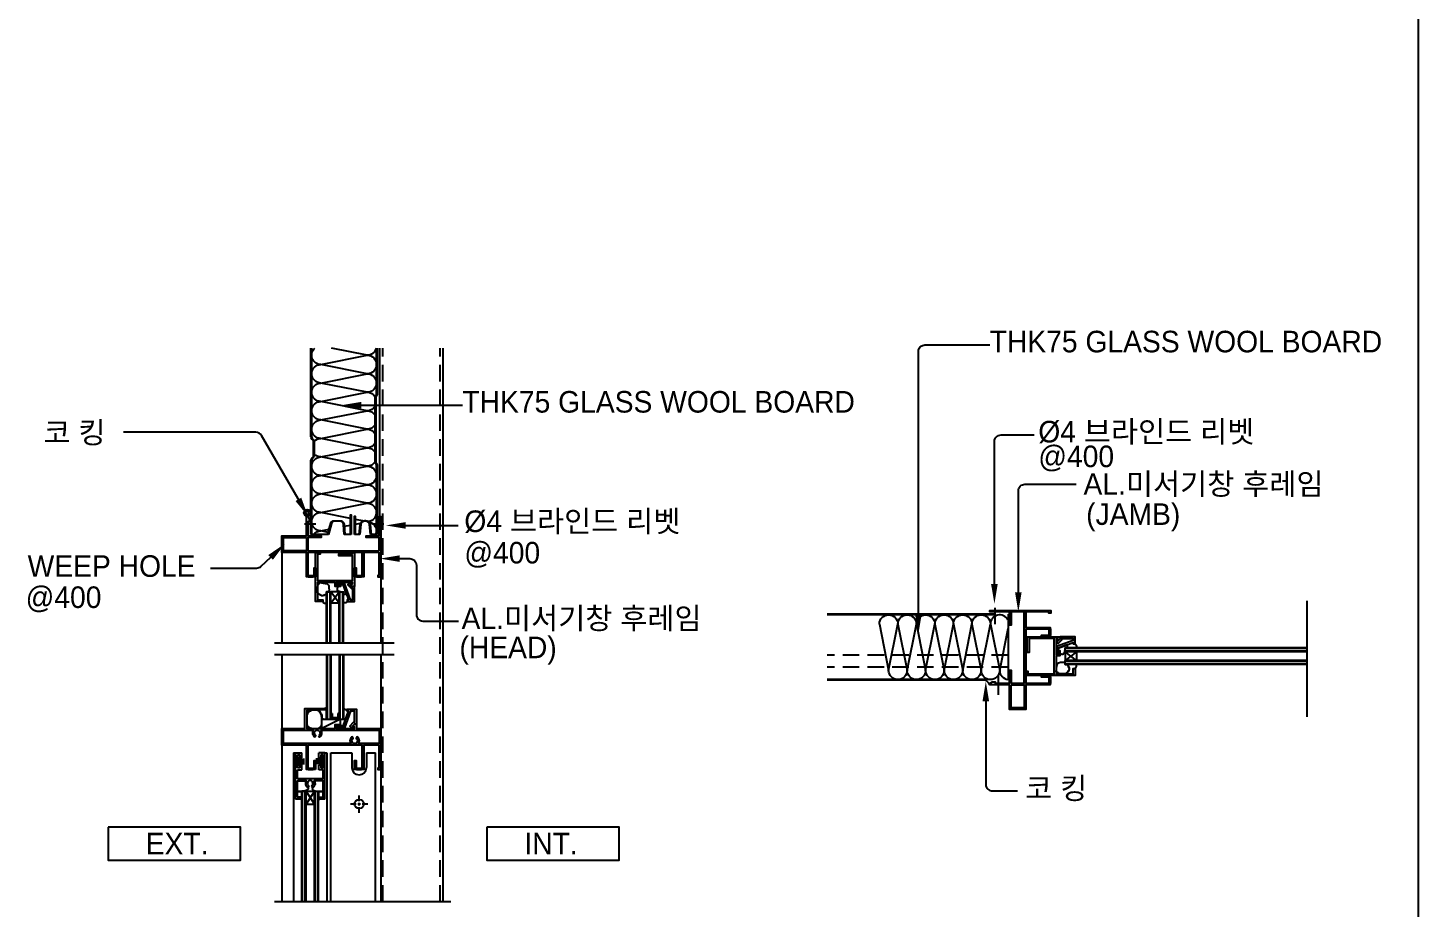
# Model space of a CAD drawing. Header units: millimetres. Extents: x 50863 to 79787, y -43062 to -37468.
# Drawn here: x 52199 to 53251, y -39548 to -38882 of the extents above; entities that cross this region are included whole.
import ezdxf

# ---------------------------------------------------------------- set-up
doc = ezdxf.new("R2010")
doc.units = ezdxf.units.MM
doc.header["$LTSCALE"] = 50
doc.linetypes.add('새 블럭$0$HID', pattern=[2.3, 1.5, -0.8])
doc.linetypes.add('새 블럭$0$HIDDEN', pattern=[0.375, 0.25, -0.125])
for name, color, linetype in [('1', 1, 'Continuous'), ('ARTINT-A1$0$TEX', 7, 'Continuous'), ('HAT', 5, 'Continuous'), ('WAL', 3, 'Continuous'), ('새 블럭$0$2', 2, 'Continuous'), ('새 블럭$0$4', 4, 'Continuous'), ('새 블럭$0$ele', 3, 'Continuous'), ('새 블럭$0$HID', 6, '새 블럭$0$HID'), ('새 블럭$0$TEXT', 3, 'Continuous')]:
    doc.layers.add(name, color=color, linetype=linetype)
doc.styles.add('돋움', font='')
doc.styles.get('돋움').set_extended_font_data('Dotum')

# ---------------------------------------------------------------- blocks, each defined once
blk = doc.blocks.new('새 블럭$0$POT')
at = {"layer": '새 블럭$0$TEXT', "color": 4, "linetype": 'Continuous'}
for radius in [0.5, 0.25]:
    blk.add_circle((0, 0), radius, dxfattribs=at)

msp = doc.modelspace()

# ---------------------------------------------------------------- linework, layer by layer
for p, q in [((52480.2, -39258.6), (52524.9, -39258.6)), ((52425.4, -39347.7), (52425.4, -39308.8)), ((52425.9, -39347.7), (52425.9, -39308.8)), ((52428.1, -39347.7), (52428.1, -39308.8)), ((52428.6, -39347.7), (52428.6, -39308.8)), ((52434.9, -39347.7), (52434.9, -39308.8)), ((52435.5, -39347.7), (52435.5, -39308.8)), ((52437.6, -39347.7), (52437.6, -39308.8)), ((52438.1, -39347.7), (52438.1, -39308.8)), ((52425.4, -39356.6), (52425.4, -39405.2)), ((52425.9, -39356.6), (52425.9, -39405.2)), ((52428.1, -39356.6), (52428.1, -39405.2)), ((52428.6, -39356.6), (52428.6, -39405.2)), ((52434.9, -39356.6), (52434.9, -39405.2)), ((52435.5, -39356.6), (52435.5, -39405.2)), ((52437.6, -39356.6), (52437.6, -39405.2)), ((52438.1, -39356.6), (52438.1, -39405.2)), ((53166.8, -39351.3), (52984.1, -39351.3)), ((53166.8, -39351.8), (52984.1, -39351.8)), ((53166.8, -39353.9), (52984.1, -39353.9)), ((53166.8, -39354.4), (52984.1, -39354.4)), ((53166.8, -39360.8), (52984.1, -39360.8)), ((53166.8, -39361.3), (52984.1, -39361.3)), ((53166.8, -39363.4), (52984.1, -39363.4)), ((53166.8, -39363.9), (52984.1, -39363.9)), ((52406.7, -39543.3), (52406.7, -39459.8)), ((52407.2, -39543.3), (52407.2, -39459.8)), ((52409.3, -39543.3), (52409.3, -39459.8)), ((52409.9, -39543.3), (52409.9, -39459.8)), ((52416.2, -39543.3), (52416.2, -39459.8)), ((52416.7, -39543.3), (52416.7, -39459.8)), ((52418.9, -39543.3), (52418.9, -39459.8)), ((52419.4, -39543.3), (52419.4, -39459.8))]:
    msp.add_line(p, q)
for points, format in [([(52873, -39330.9), (52873, -39127, -0.414214), (52878, -39122), (52927.1, -39122)], "xyb"), ([(52436.6, -39167.6, 0, 5, 0), (52451.6, -39167.6, 5, 5, 0)], "xyseb"), ([(52406.6, -39243.2), (52376.3, -39190.5, 0.26854), (52371.9, -39188), (52271.7, -39188)], "xyb"), ([(52930.5, -39308), (52930.5, -39195.1, -0.414214), (52935.5, -39190.1), (52960.5, -39190.1)], "xyb"), ([(52948.6, -39314.2), (52948.6, -39232.4, -0.414214), (52953.6, -39227.4), (52992.4, -39227.4)], "xyb"), ([(52411.5, -39251.9, 0, 5, 0), (52404.1, -39238.9, 5, 5, 0)], "xyseb"), ([(52470.2, -39258.6, 0, 5, 0), (52485.2, -39258.6, 5, 5, 0)], "xyseb"), ([(52393.9, -39272.4, 0, 5, 0), (52383.1, -39282.8, 5, 5, 0)], "xyseb"), ([(52386.7, -39279.3), (52375.8, -39289.8, -0.193453), (52372.4, -39291.1), (52337.5, -39291.1)], "xyb"), ([(52465.8, -39283.7, 0, 5, 0), (52480.8, -39283.7, 5, 5, 0)], "xyseb"), ([(52475.8, -39283.7), (52488.3, -39283.7, -0.414214), (52493.3, -39288.7), (52493.3, -39326, 0.414214), (52498.3, -39331), (52525.2, -39331)], "xyb"), ([(52930.5, -39318, 0, 5, 0), (52930.5, -39303, 5, 5, 0)], "xyseb"), ([(52948.6, -39324.2, 0, 5, 0), (52948.6, -39309.2, 5, 5, 0)], "xyseb"), ([(52873, -39340.9, 0, 5, 0), (52873, -39325.9, 5, 5, 0)], "xyseb"), ([(52924, -39376.7, 0, 5, 0), (52924, -39391.7, 5, 5, 0)], "xyseb"), ([(52924, -39386.7), (52924, -39454.6, 0.414214), (52929, -39459.6), (52948, -39459.6)], "xyb")]:
    msp.add_lwpolyline(points, format=format)
msp.add_lwpolyline([(52446.6, -39167.6), (52528.3, -39167.6)])
for points in [[(52260.3, -39486.9), (52260.3, -39511.9), (52360.3, -39511.9), (52360.3, -39486.9)], [(52546.7, -39486.9), (52546.7, -39511.9), (52646.7, -39511.9), (52646.7, -39486.9)]]:
    msp.add_lwpolyline(points, close=True)
msp.add_arc((52920.6, -39382.5), 7.27, 26.6537, 68.4085)
at = {"layer": '1', "color": 7}
for p, q in [((52426.8, -39265.5), (52413.6, -39265.5)), ((52444.1, -39265.5), (52438.8, -39265.5)), ((52450.5, -39265.5), (52446.5, -39265.5)), ((52463.6, -39265.5), (52458.6, -39265.5)), ((52931, -39325.8), (52804, -39325.8)), ((52931, -39326.3), (52804, -39326.3)), ((52940.8, -39325.8), (52940.8, -39375.8)), ((52927.5, -39375.3), (52804, -39375.3)), ((52923.2, -39375.8), (52804, -39375.8))]:
    msp.add_line(p, q, dxfattribs=at)
for points in [[(52413.6, -39265.5), (52413.6, -39209.5, -0.198912), (52414.3, -39207.7), (52415, -39207.1, 0.198912), (52415.6, -39205.6), (52415.6, -39195.3, 0.198912), (52415, -39193.9), (52414.3, -39193.2, -0.198912), (52413.6, -39191.4), (52413.6, -39124.4)], [(52414.1, -39124.4), (52414.1, -39191.4, 0.198912), (52414.6, -39192.8), (52415.3, -39193.5, -0.198912), (52416.1, -39195.3), (52416.1, -39205.6, -0.198912), (52415.3, -39207.4), (52414.6, -39208.1, 0.198912), (52414.1, -39209.5), (52414.1, -39265.5)], [(52463.1, -39265.5), (52463.1, -39212.7, 0.198912), (52462.8, -39212), (52462.6, -39211.9, -0.198912), (52462.1, -39210.5), (52462.1, -39161.7, -0.198912), (52462.6, -39160.3), (52462.8, -39160.2, 0.198912), (52463.1, -39159.5), (52463.1, -39124.4)], [(52463.6, -39124.4), (52463.6, -39159.5, -0.198912), (52463.1, -39160.6), (52463, -39160.7, 0.198912), (52462.6, -39161.7), (52462.6, -39210.5, 0.198912), (52463, -39211.6), (52463.1, -39211.7, -0.198912), (52463.6, -39212.7), (52463.6, -39265.5)], [(52426.2, -39265.5), (52428.5, -39257, -0.317579), (52431.3, -39255), (52435.7, -39255, -0.393484), (52438.7, -39257.8), (52439.3, -39265.5)], [(52438.8, -39265.5), (52438.2, -39257.8, 0.393484), (52435.7, -39255.5), (52431.3, -39255.5, 0.31538), (52429, -39257.1), (52426.8, -39265.5)], [(52450, -39265.5), (52450.9, -39258, -0.383293), (52454.3, -39254.8), (52454.9, -39254.8, -0.38462), (52458.4, -39258), (52459.1, -39265.5)], [(52458.6, -39265.5), (52457.9, -39258, 0.38462), (52454.9, -39255.3), (52454.3, -39255.3, 0.383293), (52451.3, -39258), (52450.5, -39265.5)]]:
    msp.add_lwpolyline(points, format="xyb", dxfattribs=at)
for points in [[(52443.6, -39265.5), (52443.6, -39250.5), (52444.1, -39250.5), (52444.1, -39265.5)], [(52446.5, -39265.5), (52446.5, -39251.6), (52447, -39251.6), (52447, -39265.5)]]:
    msp.add_lwpolyline(points, dxfattribs=at)
at = {"layer": 'HAT'}
for p, q in [((52843.5, -39333.3), (52850.5, -39368.3)), ((52934.5, -39368.3), (52940.8, -39336.6))]:
    msp.add_line(p, q, dxfattribs=at)
for points in [[(52421.1, -39136.8, -0.70013), (52416.6, -39124.4, -0.70013)], [(52462.9, -39124.4, -0.346584), (52456.1, -39129.8), (52429.2, -39124.4)], [(52421.1, -39150.8, -1), (52421.1, -39136.8), (52456.1, -39129.8, -1), (52456.1, -39143.8), (52421.1, -39136.8)], [(52421.1, -39164.8, -1), (52421.1, -39150.8), (52456.1, -39143.8, -1), (52456.1, -39157.8), (52421.1, -39150.8)], [(52421.1, -39178.8, -1), (52421.1, -39164.8), (52456.1, -39157.8, -0.267454), (52462.1, -39161.3, -0.267454)], [(52421.1, -39192.8, -1), (52421.1, -39178.8), (52456.1, -39171.8, -0.263265), (52462.1, -39175.2, -0.263265)], [(52462.1, -39168.4, -0.263265), (52456.1, -39171.8), (52421.1, -39164.8)], [(52462.1, -39182.4, -0.263265), (52456.1, -39185.8), (52421.1, -39178.8)], [(52416, -39194.9, -0.203093), (52421.1, -39192.8), (52456.1, -39185.8, -0.263265), (52462.1, -39189.2)], [(52462.1, -39196.4, -0.263265), (52456.1, -39199.8), (52421.1, -39192.8)], [(52421.1, -39220.8, -1), (52421.1, -39206.8), (52456.1, -39199.8, -0.263265), (52462.1, -39203.2, -0.263265)], [(52421.1, -39234.8, -1), (52421.1, -39220.8), (52456.1, -39213.8, -1), (52456.1, -39227.8), (52421.1, -39220.8)], [(52421.1, -39206.8, -0.201566), (52416.1, -39204.7, -0.201566)], [(52462.1, -39210.4, -0.263265), (52456.1, -39213.8), (52421.1, -39206.8)], [(52421.1, -39248.8, -1), (52421.1, -39234.8), (52456.1, -39227.8, -1), (52456.1, -39241.8), (52421.1, -39234.8)], [(52421.1, -39262.8, -1), (52421.1, -39248.8), (52456.1, -39241.8, -0.921504), (52457.2, -39255.7, -0.921504)], [(52415.5, -39265.5, -0.230346), (52421.1, -39262.8), (52427.3, -39261.5)], [(52457.4, -39255.9, -0.472572), (52462.5, -39265.5, -0.472572)], [(52843.5, -39333.3, -1), (52857.5, -39333.3), (52864.5, -39368.3, -1), (52850.5, -39368.3), (52857.5, -39333.3)], [(52857.5, -39333.3, -1), (52871.5, -39333.3), (52878.5, -39368.3, -1), (52864.5, -39368.3), (52871.5, -39333.3)], [(52871.5, -39333.3, -1), (52885.5, -39333.3), (52892.5, -39368.3, -1), (52878.5, -39368.3), (52885.5, -39333.3)], [(52885.5, -39333.3, -1), (52899.5, -39333.3), (52906.5, -39368.3, -1), (52892.5, -39368.3), (52899.5, -39333.3)], [(52899.5, -39333.3, -1), (52913.5, -39333.3), (52920.5, -39368.3, -1), (52906.5, -39368.3), (52913.5, -39333.3)], [(52913.5, -39333.3, -1), (52927.5, -39333.3), (52934.5, -39368.3, -1), (52920.5, -39368.3), (52927.5, -39333.3)]]:
    msp.add_lwpolyline(points, format="xyb", dxfattribs=at)
for points in [[(52443.6, -39253.3), (52421.1, -39248.8)], [(52452.9, -39255.2), (52447, -39254)], [(52426.7, -39263.9), (52421.1, -39262.8)], [(52438.8, -39259.2), (52443.6, -39258.3)], [(52447, -39257.6), (52451.2, -39256.8)]]:
    msp.add_lwpolyline(points, dxfattribs=at)
for centre, start, end in [((52934.5, -39333.3), 26.9104, 180), ((52941.5, -39368.3), 180, 263.7836)]:
    msp.add_arc(centre, 7, start, end, dxfattribs=at)
at = {"layer": 'WAL', "color": 2}
msp.add_line((53251, -37492.2), (53251, -40217.2), dxfattribs=at)
at = {"layer": '새 블럭$0$2'}
for p, q in [((53166.9, -39315.7), (53166.9, -39403.5)), ((52931, -39333.4), (52931, -39321)), ((52476.4, -39347.7), (52386.1, -39347.7)), ((52476.4, -39356.6), (52386.1, -39356.6)), ((52933.6, -39386.8), (52933.6, -39371.7)), ((52386.1, -39543.3), (52519.3, -39543.3))]:
    msp.add_line(p, q, dxfattribs=at)
for points in [[(52465.3, -39277.8), (52465.3, -39267.8), (52455.3, -39267.8), (52455.3, -39266.6), (52465.3, -39266.6), (52465.3, -39251.8), (52466.5, -39251.8), (52466.5, -39297.8), (52464.5, -39297.8), (52464.5, -39296.3), (52465.3, -39296.3), (52465.3, -39279), (52453.5, -39279), (52453.5, -39297.5, -0.098159), (52446.5, -39297.5), (52446.5, -39290.8), (52447.7, -39290.8), (52447.7, -39296.6), (52452.3, -39296.6), (52452.3, -39279), (52411.3, -39279), (52411.3, -39296.6), (52415.9, -39296.6), (52415.9, -39290.8), (52417.1, -39290.8), (52417.1, -39297.5, -0.098159), (52410.1, -39297.5), (52410.1, -39279), (52391.5, -39279), (52391.5, -39266.6), (52410.1, -39266.6), (52410.1, -39251.8), (52411.1, -39251.8), (52412.3, -39253.8), (52412.3, -39255.8), (52411.3, -39255.8), (52411.3, -39266.6), (52421.3, -39266.6), (52421.3, -39267.8), (52411.3, -39267.8), (52411.3, -39277.8), (52465.3, -39277.8)], [(52953.1, -39324.1), (52943.1, -39324.1), (52943.1, -39334.1), (52941.9, -39334.1), (52941.9, -39324.1), (52927.1, -39324.1), (52927.1, -39322.9), (52973.1, -39322.9), (52973.1, -39324.9), (52971.6, -39324.9), (52971.6, -39324.1), (52954.3, -39324.1), (52954.3, -39335.9), (52972.7, -39335.9, -0.098159), (52972.7, -39342.9), (52966.1, -39342.9), (52966.1, -39341.7), (52971.9, -39341.7), (52971.9, -39337.1), (52954.3, -39337.1), (52954.3, -39378.1), (52971.9, -39378.1), (52971.9, -39373.5), (52966.1, -39373.5), (52966.1, -39372.3), (52972.7, -39372.3, -0.098159), (52972.7, -39379.3), (52954.3, -39379.3), (52954.3, -39397.9), (52941.9, -39397.9), (52941.9, -39379.3), (52927.1, -39379.3), (52927.1, -39378.2), (52929.1, -39377.1), (52931.1, -39377.1), (52931.1, -39378.1), (52941.9, -39378.1), (52941.9, -39368.1), (52943.1, -39368.1), (52943.1, -39378.1), (52953.1, -39378.1), (52953.1, -39324.1)]]:
    msp.add_lwpolyline(points, format="xyb", dxfattribs=at)
for points in [[(52410.1, -39267.8), (52410.1, -39277.8), (52392.7, -39277.8), (52392.7, -39267.8)], [(52441, -39316.2), (52446.5, -39316.2), (52446.5, -39305), (52444.8, -39305), (52443.3, -39303.5), (52444.4, -39302.5), (52442.4, -39302.4), (52441.4, -39303.5), (52444.3, -39306.4), (52445.1, -39306.4), (52445.1, -39314.8), (52443.5, -39314.8), (52439, -39302.2), (52434, -39302.9), (52434, -39303.4), (52437.9, -39303.4), (52442, -39314.8), (52441, -39314.8)], [(52991.5, -39348.3), (52991.5, -39342.9), (52980.2, -39342.9), (52980.2, -39344.5), (52978.7, -39346), (52977.7, -39345), (52977.7, -39346.9), (52978.7, -39348), (52981.6, -39345.1), (52981.6, -39344.3), (52990.1, -39344.3), (52990.1, -39345.8), (52977.5, -39350.3), (52978.2, -39355.3), (52978.7, -39355.3), (52978.7, -39351.4), (52990.1, -39347.3), (52990.1, -39348.3)], [(52943.1, -39379.3), (52953.1, -39379.3), (52953.1, -39396.7), (52943.1, -39396.7)], [(52445.9, -39411.6), (52444, -39411.6), (52442.9, -39410.5), (52445.8, -39407.6), (52446.6, -39407.6), (52446.6, -39399.2), (52443.5, -39399.2), (52439, -39411.8), (52434, -39411.1), (52434, -39410.6), (52437.9, -39410.6), (52442, -39399.2), (52441, -39399.2), (52441, -39397.8), (52448, -39397.8), (52448, -39409), (52446.4, -39409), (52444.9, -39410.5)]]:
    msp.add_lwpolyline(points, close=True, dxfattribs=at)
for points in [[(52432, -39304.8), (52432, -39301.8), (52418.5, -39301.8), (52418.5, -39314.8), (52422.5, -39314.8), (52422.5, -39316.2), (52417.1, -39316.2), (52417.1, -39279), (52420.5, -39279), (52420.5, -39280.4), (52418.5, -39280.4), (52418.5, -39300.4), (52445.1, -39300.4), (52445.1, -39281.5), (52434.6, -39281.5), (52434.6, -39280.1), (52445.1, -39280.1), (52445.1, -39279), (52446.5, -39279), (52446.5, -39304.9), (52445.1, -39304.9), (52444.1, -39303.9), (52445.1, -39302.9), (52445.1, -39301.8), (52433, -39301.8), (52433, -39303.8), (52436, -39303.8), (52436, -39304.8), (52432, -39304.8), (52432, -39302.3)], [(52980.1, -39357.3), (52977.1, -39357.3), (52977.1, -39370.9), (52990.1, -39370.9), (52990.1, -39366.8), (52991.5, -39366.8), (52991.5, -39372.3), (52954.3, -39372.3), (52954.3, -39368.9), (52955.7, -39368.9), (52955.7, -39370.9), (52975.7, -39370.9), (52975.7, -39344.3), (52956.7, -39344.3), (52956.7, -39354.7), (52955.3, -39354.7), (52955.3, -39344.3), (52954.3, -39344.3), (52954.3, -39342.9), (52980.2, -39342.9), (52980.2, -39344.3), (52979.2, -39345.3), (52978.2, -39344.3), (52977.1, -39344.3), (52977.1, -39356.3), (52979.1, -39356.3), (52979.1, -39353.3), (52980.1, -39353.3), (52980.1, -39357.3), (52977.5, -39357.3)]]:
    msp.add_lwpolyline(points, dxfattribs=at)
for points in [[(52417.1, -39443.3, -0.098159), (52410.1, -39443.3), (52410.1, -39424.8), (52391.5, -39424.8), (52391.5, -39412.2), (52409, -39412.2), (52409, -39397.2), (52424, -39397.2), (52424, -39398.2), (52410.4, -39398.6), (52410.4, -39412.2), (52432, -39412.2), (52432, -39409.2), (52436, -39409.2), (52436, -39410.2), (52433, -39410.2), (52433, -39412.2), (52446.6, -39412.2), (52446.6, -39411.1), (52445.6, -39410.1), (52446.6, -39409.1), (52448, -39409.1), (52448, -39412.2), (52466.5, -39412.2), (52466.5, -39443.6), (52464.5, -39443.6), (52464.5, -39442.1), (52465.3, -39442.1), (52465.3, -39424.8), (52453.5, -39424.8), (52453.5, -39443.3, -0.098159), (52446.5, -39443.3), (52446.5, -39436.6), (52447.7, -39436.6), (52447.7, -39442.4), (52452.3, -39442.4), (52452.3, -39424.8), (52411.3, -39424.8), (52411.3, -39442.4), (52415.9, -39442.4), (52415.9, -39436.6), (52417.1, -39436.6)], [(52419.4, -39417.5), (52420.1, -39418.8, 0.436454), (52421.3, -39413.6), (52465.3, -39413.6), (52465.3, -39423.6), (52449.6, -39423.6, 0.436454), (52448.4, -39418.5), (52447.7, -39419.8, -3.749941), (52445.6, -39419.8), (52444.9, -39418.5, 0.43305), (52443.7, -39423.6), (52392.7, -39423.6), (52392.7, -39413.6), (52415.4, -39413.6, 0.43305), (52416.5, -39418.7), (52417.3, -39417.5, -3.749941)]]:
    msp.add_lwpolyline(points, format="xyb", close=True, dxfattribs=at)
at = {"layer": '새 블럭$0$4'}
for p, q in [((52425.4, -39308.8), (52428.6, -39308.8)), ((52434.9, -39317.4), (52428.6, -39308.8)), ((52428.6, -39317.4), (52434.9, -39308.8)), ((52434.9, -39308.8), (52428.6, -39308.8)), ((52434.9, -39317.4), (52428.6, -39317.4)), ((52434.9, -39308.8), (52438.1, -39308.8)), ((52984.1, -39354.4), (52984.1, -39351.3)), ((52984.1, -39354.4), (52984.1, -39360.8)), ((52992.7, -39360.8), (52984.1, -39354.4)), ((52992.7, -39354.4), (52984.1, -39360.8)), ((52984.1, -39363.9), (52984.1, -39360.8)), ((52992.7, -39354.4), (52992.7, -39360.8)), ((52429.6, -39401), (52428.6, -39401)), ((52429.6, -39401), (52429.6, -39404.2)), ((52434.9, -39401), (52433.9, -39401)), ((52433.9, -39401), (52433.9, -39404.2)), ((52421.8, -39412.2), (52421.8, -39405.2)), ((52436, -39405.2), (52421.8, -39412.2)), ((52421.8, -39405.2), (52439.1, -39405.2)), ((52425.4, -39405.2), (52428.6, -39405.2)), ((52434.9, -39405.2), (52428.6, -39405.2)), ((52433.9, -39404.2), (52429.6, -39404.2)), ((52434.9, -39405.2), (52438.1, -39405.2)), ((52436, -39410.6), (52436, -39405.2)), ((52402, -39465.8), (52402, -39430.8)), ((52402, -39430.8), (52406.6, -39430.8)), ((52403.4, -39442), (52403.4, -39432.3)), ((52403.4, -39432.3), (52405.1, -39432.3)), ((52404.3, -39440.8), (52404.3, -39433.4)), ((52405.1, -39432.3), (52405.1, -39434.5)), ((52405.1, -39434.5), (52406.6, -39434.5)), ((52406.6, -39434.5), (52406.6, -39430.8)), ((52424.1, -39430.8), (52419.5, -39430.8)), ((52419.5, -39434.5), (52419.5, -39430.8)), ((52421, -39434.5), (52419.5, -39434.5)), ((52422.7, -39432.3), (52421, -39432.3)), ((52421, -39432.3), (52421, -39434.5)), ((52421.8, -39440.8), (52421.8, -39433.4)), ((52422.7, -39442), (52422.7, -39432.3)), ((52424.1, -39465.8), (52424.1, -39430.8)), ((52405.1, -39442), (52403.4, -39442)), ((52403.4, -39443.5), (52406.6, -39443.5)), ((52403.4, -39450.3), (52403.4, -39443.5)), ((52404.3, -39435.6), (52408.8, -39435.6)), ((52404.3, -39436.6), (52408.8, -39436.6)), ((52404.3, -39437.7), (52408.8, -39437.7)), ((52404.3, -39438.7), (52408.8, -39438.7)), ((52405.1, -39439.8), (52405.1, -39442)), ((52406.6, -39439.8), (52405.1, -39439.8)), ((52406.6, -39443.5), (52406.6, -39439.8)), ((52421.8, -39435.6), (52417.2, -39435.6)), ((52421.8, -39436.6), (52417.2, -39436.6)), ((52421.8, -39437.7), (52417.2, -39437.7)), ((52421.8, -39438.7), (52417.2, -39438.7)), ((52419.5, -39439.8), (52421, -39439.8)), ((52419.5, -39443.5), (52419.5, -39439.8)), ((52422.7, -39443.5), (52419.5, -39443.5)), ((52421, -39439.8), (52421, -39442)), ((52421, -39442), (52422.7, -39442)), ((52422.7, -39450.3), (52422.7, -39443.5)), ((52466.5, -39443.6), (52466.5, -39543.3)), ((52422.7, -39450.3), (52403.4, -39450.3)), ((52403.4, -39464.3), (52403.4, -39451.8)), ((52410.1, -39451.8), (52403.4, -39451.8)), ((52412, -39455.7), (52411.2, -39457)), ((52414.1, -39455.7), (52414.8, -39457)), ((52422.7, -39451.8), (52415.9, -39451.8)), ((52422.7, -39464.3), (52422.7, -39451.8)), ((52405.7, -39465.8), (52402, -39465.8)), ((52403.4, -39464.3), (52405.7, -39464.3)), ((52405.7, -39464.3), (52405.7, -39465.8)), ((52406.7, -39459.8), (52419.4, -39459.8)), ((52416.2, -39469.5), (52409.9, -39459.8)), ((52416.2, -39459.8), (52409.9, -39469.5)), ((52420.4, -39465.8), (52420.4, -39464.3)), ((52420.4, -39464.3), (52422.7, -39464.3)), ((52424.1, -39465.8), (52420.4, -39465.8)), ((52409.9, -39469.5), (52416.2, -39469.5))]:
    msp.add_line(p, q, dxfattribs=at)
for points in [[(52426.7, -39308.5), (52425.4, -39308.9), (52425.4, -39310.1), (52424.9, -39310.7), (52424, -39311.1), (52423.2, -39311.6), (52422.1, -39311.8), (52421.5, -39311.6), (52420.3, -39311.1), (52419.7, -39310.6), (52419, -39309.8), (52418.5, -39308.9), (52418.5, -39305.1), (52418.8, -39304), (52419, -39303.5), (52419.3, -39303.1), (52420.1, -39301.9), (52424.4, -39302.6), (52425.9, -39302.9), (52426.4, -39303.4), (52426.9, -39303.9), (52427, -39304.4), (52427.2, -39305.1), (52427.2, -39306.2), (52427.4, -39307.1), (52427.4, -39307.8), (52427, -39308.1)], [(52436, -39304.8), (52434.4, -39304.8), (52433.8, -39305.2), (52433.7, -39305.4), (52433.6, -39305.6), (52433.4, -39306.1), (52433.3, -39306.4), (52433.3, -39307), (52433.5, -39307.6), (52433.9, -39307.9), (52434.2, -39308.1), (52435, -39308.4), (52435.7, -39308.5), (52436.4, -39308.8), (52438.1, -39308.8), (52438.1, -39310.1), (52438.4, -39310.5), (52438.5, -39310.5), (52438.8, -39310.6), (52439, -39310.6), (52439.3, -39310.6), (52439.7, -39310.6), (52439.9, -39310.5), (52440, -39310.4), (52440.1, -39310.1), (52440.1, -39309.6), (52437.9, -39303.4), (52436, -39303.4)], [(52425.4, -39310.4), (52425, -39310.8), (52424.8, -39310.9), (52424.6, -39311.2), (52423.9, -39311.3), (52423.5, -39311.7), (52423.1, -39311.7), (52422.5, -39311.9), (52422.2, -39311.9), (52421.5, -39311.8), (52421.4, -39311.6), (52420.8, -39311.4), (52420.5, -39311.2), (52420, -39311), (52419.6, -39310.6), (52419.2, -39310.3), (52418.6, -39309.5), (52418.5, -39308.9), (52418.5, -39314.8), (52422.5, -39314.8), (52422.5, -39316.2), (52422.8, -39316.5), (52422.9, -39316.9), (52423.4, -39317.1), (52423.9, -39317.5), (52424.2, -39317.5), (52424.6, -39317.5), (52425, -39317.5), (52425.4, -39317.4)], [(52438.1, -39310.1), (52438.4, -39310.6), (52438.8, -39310.7), (52439.3, -39310.7), (52439.7, -39310.7), (52440.1, -39310.1), (52440.2, -39309.7), (52442, -39314.8), (52441, -39314.8), (52441, -39316.2), (52440.8, -39316.5), (52440.7, -39316.7), (52440.5, -39316.9), (52440.1, -39317.1), (52439.7, -39317.2), (52439.2, -39317.2), (52438.9, -39317.3), (52438.4, -39317.2), (52438.1, -39317.1)], [(52980.1, -39353.3), (52980.1, -39355), (52980.5, -39355.5), (52980.6, -39355.6), (52980.9, -39355.8), (52981.3, -39356), (52981.6, -39356.1), (52982.3, -39356.1), (52982.8, -39355.9), (52983.1, -39355.4), (52983.4, -39355.1), (52983.7, -39354.3), (52983.8, -39353.6), (52984.1, -39353), (52984.1, -39351.3), (52985.4, -39351.3), (52985.7, -39351), (52985.8, -39350.8), (52985.8, -39350.5), (52985.8, -39350.3), (52985.8, -39350), (52985.8, -39349.7), (52985.8, -39349.4), (52985.6, -39349.3), (52985.4, -39349.3), (52984.8, -39349.2), (52978.7, -39351.4), (52978.7, -39353.3)], [(52985.4, -39351.3), (52985.8, -39351), (52985.9, -39350.5), (52985.9, -39350.1), (52985.9, -39349.6), (52985.4, -39349.2), (52984.9, -39349.2), (52990.1, -39347.3), (52990.1, -39348.3), (52991.5, -39348.3), (52991.7, -39348.5), (52992, -39348.7), (52992.2, -39348.9), (52992.3, -39349.3), (52992.4, -39349.6), (52992.5, -39350.2), (52992.5, -39350.4), (52992.5, -39351), (52992.3, -39351.3)], [(52983.7, -39362.7), (52984.1, -39363.9), (52985.3, -39363.9), (52986, -39364.5), (52986.3, -39365.3), (52986.8, -39366.1), (52987, -39367.3), (52986.8, -39367.8), (52986.3, -39369), (52985.9, -39369.6), (52985, -39370.3), (52984.2, -39370.9), (52980.4, -39370.9), (52979.2, -39370.6), (52978.8, -39370.4), (52978.4, -39370), (52977.2, -39369.3), (52977.8, -39365), (52978.2, -39363.4), (52978.6, -39362.9), (52979.1, -39362.5), (52979.7, -39362.3), (52980.4, -39362.2), (52981.5, -39362.2), (52982.3, -39362), (52983, -39362), (52983.4, -39362.3)], [(52985.6, -39363.9), (52986, -39364.4), (52986.2, -39364.5), (52986.4, -39364.8), (52986.6, -39365.5), (52986.9, -39365.8), (52987, -39366.3), (52987.1, -39366.9), (52987.1, -39367.2), (52987.1, -39367.9), (52986.8, -39367.9), (52986.7, -39368.5), (52986.5, -39368.8), (52986.3, -39369.3), (52985.9, -39369.7), (52985.5, -39370.1), (52984.7, -39370.7), (52984.2, -39370.9), (52990.1, -39370.9), (52990.1, -39366.8), (52991.5, -39366.8), (52991.8, -39366.5), (52992.1, -39366.5), (52992.4, -39365.9), (52992.7, -39365.5), (52992.7, -39365.1), (52992.7, -39364.8), (52992.7, -39364.4), (52992.6, -39364)], [(52421.8, -39405.2), (52421.9, -39403.9), (52421.3, -39401.5), (52420, -39399.4), (52418.6, -39398.5), (52417.7, -39398.4), (52413.9, -39398.5), (52413.1, -39399.1), (52412.1, -39399.7), (52411.5, -39400.5), (52410.9, -39401.3), (52410.4, -39402.2), (52410.4, -39409.4), (52410.7, -39410.1), (52411.1, -39410.8), (52411.9, -39411.2), (52413.1, -39411.8), (52414, -39412), (52414.5, -39412.2), (52418.7, -39412.2), (52419.4, -39412), (52420.2, -39411.5), (52420.9, -39410.8), (52421.5, -39409.7), (52421.8, -39408.7)], [(52425.4, -39396.6), (52424, -39397.2), (52424, -39398.2), (52418.9, -39398.4), (52419.6, -39398.9), (52420.2, -39399.5), (52420.6, -39400), (52420.9, -39400.6), (52421.3, -39401.3), (52421.7, -39402.5), (52421.9, -39403.2), (52421.9, -39403.9), (52422.2, -39404.8), (52422.6, -39405.2), (52425.4, -39405.2)], [(52438.1, -39396.7), (52438.5, -39397.1), (52438.6, -39397.3), (52439, -39397.5), (52439.3, -39397.7), (52439.7, -39397.9), (52440.1, -39398), (52440.5, -39398), (52440.7, -39398), (52441, -39398), (52441, -39399.2), (52442, -39399.2), (52439.9, -39405.2), (52438.1, -39405.2)], [(52436, -39405.2), (52439.1, -39405.2), (52439.1, -39407.5), (52437.9, -39410.6), (52436, -39410.6)], [(52411.2, -39457), (52411.4, -39457.2), (52411.4, -39457.4), (52411.4, -39457.6), (52411.5, -39457.9), (52411.5, -39458.1), (52411.5, -39458.2), (52411.3, -39458.5), (52411, -39458.7), (52410.7, -39459), (52410.4, -39459.1), (52410, -39459.3), (52409.8, -39459.4), (52409.5, -39459.5), (52409.1, -39459.6), (52408.8, -39459.7), (52408.5, -39459.7), (52408.3, -39459.8), (52406.7, -39459.8), (52406.7, -39459.9), (52403.4, -39459.9), (52403.4, -39451.8), (52410.1, -39451.8), (52409.9, -39452.1), (52409.8, -39452.3), (52409.6, -39452.8), (52409.5, -39453.1), (52409.5, -39453.5), (52409.4, -39454.3), (52409.6, -39454.9), (52409.9, -39455.8), (52410.3, -39456.2), (52410.7, -39456.6)], [(52414.9, -39457), (52414.7, -39457.2), (52414.7, -39457.4), (52414.7, -39457.6), (52414.6, -39457.9), (52414.6, -39458.1), (52414.6, -39458.2), (52414.8, -39458.5), (52415.1, -39458.7), (52415.4, -39459), (52415.7, -39459.1), (52416.1, -39459.3), (52416.3, -39459.4), (52416.6, -39459.5), (52417, -39459.6), (52417.3, -39459.7), (52417.6, -39459.7), (52417.8, -39459.8), (52419.4, -39459.8), (52419.4, -39459.9), (52422.7, -39459.9), (52422.7, -39451.8), (52415.9, -39451.8), (52416.2, -39452.1), (52416.3, -39452.3), (52416.5, -39452.8), (52416.6, -39453.1), (52416.6, -39453.5), (52416.7, -39454.3), (52416.5, -39454.9), (52416.1, -39455.8), (52415.8, -39456.2), (52415.4, -39456.6)], [(52406.7, -39466.4), (52406.5, -39466.2), (52406.4, -39466.1), (52406.1, -39465.9), (52405.9, -39465.9), (52405.7, -39465.8), (52405.7, -39464.3), (52403.4, -39464.3), (52403.4, -39459.9), (52406.7, -39459.9)], [(52419.4, -39466.4), (52419.6, -39466.2), (52419.7, -39466.1), (52420, -39465.9), (52420.2, -39465.9), (52420.4, -39465.8), (52420.4, -39464.3), (52422.7, -39464.3), (52422.7, -39459.9), (52419.4, -39459.9)]]:
    msp.add_lwpolyline(points, close=True, dxfattribs=at)
for radius, start, end in [(3.59, 143.9681, 239.8087), (2.11, 299.5352, 239.8087), (3.59, 299.5352, 36.0319)]:
    msp.add_arc((52413, -39453.9), radius, start, end, dxfattribs=at)
at = {"layer": '새 블럭$0$ele'}
for p, q in [((52465.6, -39251.8), (52465.6, -39124.4)), ((52513.6, -39543.3), (52513.6, -39124.4)), ((52391.5, -39279), (52391.5, -39347.7)), ((52466.5, -39297.8), (52466.5, -39347.7)), ((52391.5, -39356.6), (52391.5, -39412.2)), ((52466.5, -39356.6), (52466.5, -39412.2)), ((52391.5, -39424.8), (52391.5, -39543.3)), ((52400.5, -39430.8), (52400.5, -39543.3)), ((52400.5, -39430.8), (52402, -39430.8)), ((52424.1, -39430.8), (52425.5, -39430.8)), ((52425.5, -39430.8), (52425.5, -39543.3)), ((52428.5, -39543.3), (52428.5, -39430.8)), ((52428.5, -39430.8), (52444.5, -39430.8)), ((52444.5, -39430.8), (52444.5, -39441.9)), ((52455.5, -39430.8), (52462.5, -39430.8)), ((52455.5, -39430.8), (52455.5, -39441.9)), ((52462.5, -39543.3), (52462.5, -39430.8)), ((52450.1, -39467.3), (52450.1, -39462.9)), ((52447.8, -39469.5), (52443.4, -39469.5)), ((52451, -39469.5), (52449.1, -39469.5)), ((52450.1, -39470.5), (52450.1, -39468.6)), ((52450.1, -39476.2), (52450.1, -39471.8)), ((52456.7, -39469.5), (52452.3, -39469.5))]:
    msp.add_line(p, q, dxfattribs=at)
at = {"layer": '새 블럭$0$ele', "linetype": '새 블럭$0$HIDDEN'}
for p, q in [((52467.9, -39543.3), (52467.9, -39124.4)), ((52511.3, -39543.3), (52511.3, -39124.4))]:
    msp.add_line(p, q, dxfattribs=at)
at = {"layer": '새 블럭$0$ele'}
msp.add_circle((52450.1, -39469.5), 3.48, dxfattribs=at)
msp.add_arc((52450, -39441.9), 5.5, 180, 0, dxfattribs=at)
at = {"layer": '새 블럭$0$HID', "linetype": '새 블럭$0$HIDDEN'}
for p, q in [((52940.8, -39356.8), (52804, -39356.8)), ((52940.8, -39365.8), (52804, -39365.8))]:
    msp.add_line(p, q, dxfattribs=at)
at = {"layer": '새 블럭$0$TEXT'}
for p, q in [((52408.6, -39257.5), (52417.2, -39257.5)), ((52460.2, -39257.5), (52468.8, -39257.5))]:
    msp.add_line(p, q, dxfattribs=at)

# ---------------------------------------------------------------- block references
at = {"layer": '새 블럭$0$2', "xscale": 5, "yscale": 5}
msp.add_blockref('새 블럭$0$POT', (52410.7, -39249.1), dxfattribs=at)

# ---------------------------------------------------------------- texts
at = {"layer": 'ARTINT-A1$0$TEX', "style": '돋움'}
for s, height, p in [('THK75 GLASS WOOL BOARD', 16.335, (52926.9, -39127.6)), ('THK75 GLASS WOOL BOARD', 16.335, (52528.1, -39173.2)), ('코 킹', 16.33, (52211.3, -39196.4)), ('%%c4 브라인드 리벳', 16.335, (52963.7, -39195.8)), ('@400', 16.33, (52963.7, -39214.5)), ('AL.미서기창 후레임', 16.335, (52997.9, -39235.4)), ('%%c4 브라인드 리벳', 16.335, (52529.6, -39263.6)), ('(JAMB)', 16.33, (52999.9, -39258.2)), ('@400', 16.33, (52529.6, -39287.4)), ('WEEP HOLE', 16.33, (52199.3, -39297.5)), ('@400', 16.33, (52197.8, -39321.1)), ('AL.미서기창 후레임', 16.335, (52527.5, -39337.1)), ('(HEAD)', 16.33, (52525.9, -39359.1)), ('코 킹', 16.33, (52953.8, -39465.7)), ('EXT.', 16.33, (52288.6, -39507.6)), ('INT.', 16.33, (52575, -39507.6))]:
    msp.add_text(s, height=height, dxfattribs=at).set_placement(p)

doc.saveas('drawing.dxf')
